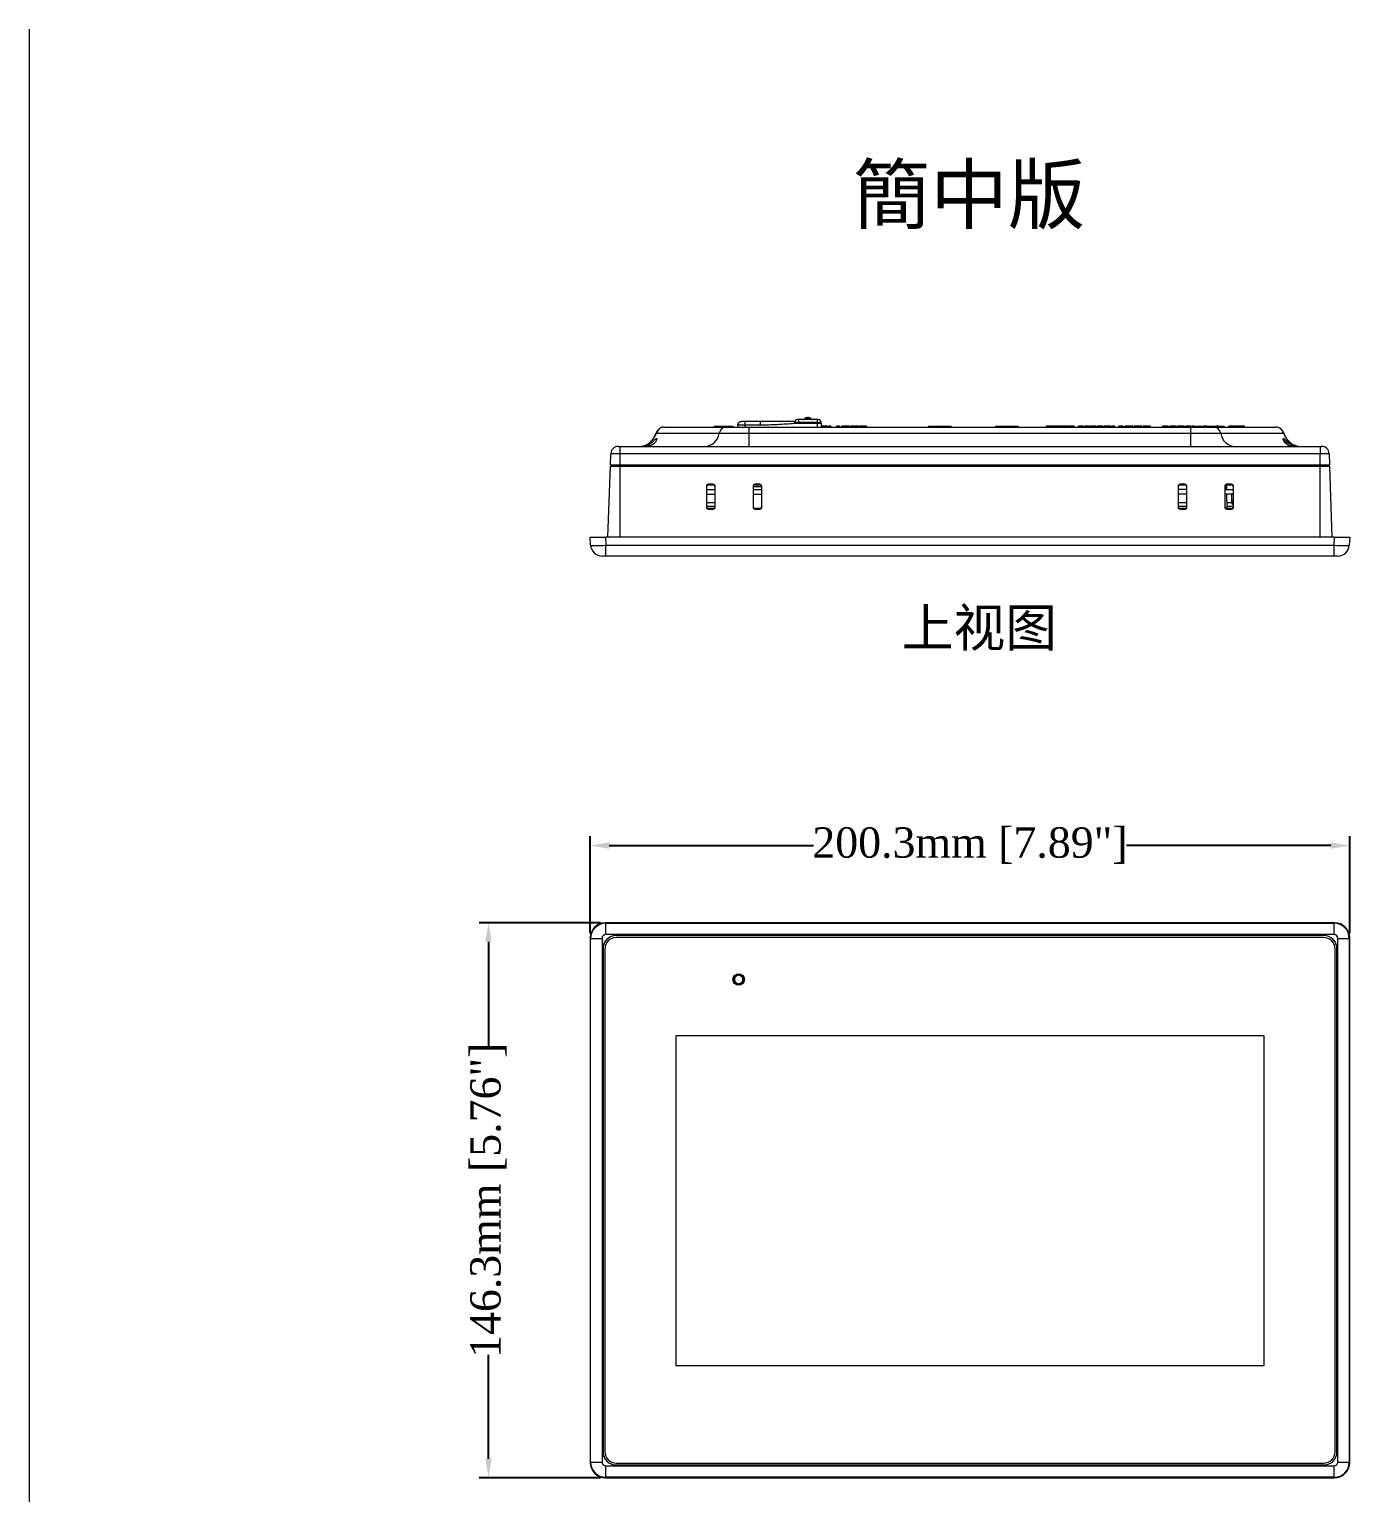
# Model space of a CAD drawing. Header units: millimetres. Extents: x 76 to 1788, y -159 to 878.
# Drawn here: x 954.7 to 1302.9, y 491.8 to 877.6 of the extents above; entities that cross this region are included whole.
import ezdxf

# ---------------------------------------------------------------- set-up
doc = ezdxf.new("R2010")
doc.units = ezdxf.units.MM
doc.header["$LTSCALE"] = 2
doc.layers.add('DIM', color=7, linetype='Continuous')
doc.styles.get("Standard").update_dxf_attribs({"font": 'TIMES.TTF'})
doc.dimstyles.new('ISO-25', dxfattribs={"dimscale": 2, "dimtxt": 4, "dimasz": 2.5, "dimexe": 1.25, "dimexo": 0.625, "dimtad": 0, "dimdsep": 46, "dimtxsty": 'Standard', "dimcen": 2.5, "dimadec": 0, "dimazin": 0, "dimtfac": 1, "dimtmove": 0, "dimatfit": 3, "dimfxl": 0, "dimarcsym": 0})

# ---------------------------------------------------------------- blocks, each defined once
blk = doc.blocks.new('*D119')
at = {"layer": 'Defpoints', "color": 0}
for p in [(1102.63, 662.43), (1102.63, 638.08), (1302.93, 638.08)]:
    blk.add_point(p, dxfattribs=at)
at = {"layer": 'DIM', "color": 0, "lineweight": -2}
for p, q in [((1102.63, 639.33), (1102.63, 664.93)), ((1302.93, 639.33), (1302.93, 664.93)), ((1107.63, 662.43), (1161.48, 662.43)), ((1297.93, 662.43), (1244.08, 662.43))]:
    blk.add_line(p, q, dxfattribs=at)
at = {"layer": 'DIM', "color": 0}
for points in [[(1107.63, 663.27), (1107.63, 661.6), (1102.63, 662.43)], [(1297.93, 661.6), (1297.93, 663.27), (1302.93, 662.43)]]:
    blk.add_solid(points, dxfattribs=at)
at = {"layer": 'DIM', "color": 0, "lineweight": 0, "insert": (1202.78, 662.43), "char_height": 8, "attachment_point": 5}
blk.add_mtext('200.3mm [7.89"]', dxfattribs=at)
blk = doc.blocks.new('*D118')
at = {"layer": 'Defpoints', "color": 0}
for p in [(1106.63, 642.08), (1075.8, 495.78), (1106.63, 495.78)]:
    blk.add_point(p, dxfattribs=at)
at = {"layer": 'DIM', "color": 0, "lineweight": -2}
for p, q in [((1105.38, 642.08), (1073.3, 642.08)), ((1075.8, 637.08), (1075.8, 609.67)), ((1075.8, 500.78), (1075.8, 528.19)), ((1105.38, 495.78), (1073.3, 495.78))]:
    blk.add_line(p, q, dxfattribs=at)
at = {"layer": 'DIM', "color": 0}
for points in [[(1076.64, 637.08), (1074.97, 637.08), (1075.8, 642.08)], [(1074.97, 500.78), (1076.64, 500.78), (1075.8, 495.78)]]:
    blk.add_solid(points, dxfattribs=at)
at = {"layer": 'DIM', "color": 0, "lineweight": 0, "insert": (1075.8, 568.93), "char_height": 8, "attachment_point": 5, "rotation": 90}
blk.add_mtext('146.3mm [5.76"]', dxfattribs=at)

msp = doc.modelspace()

# ---------------------------------------------------------------- linework, layer by layer
at = {"lineweight": 0}
for p, q in [((954.693, 877.633), (954.693, -159.158)), ((1106.626, 642.073), (1106.739, 641.96)), ((1298.925, 642.073), (1106.626, 642.073)), ((1298.927, 642.078), (1106.627, 642.078)), ((1106.739, 638.964), (1106.739, 641.96)), ((1106.739, 641.96), (1298.812, 641.96)), ((1298.812, 641.96), (1298.925, 642.073)), ((1298.812, 638.964), (1298.812, 641.96)), ((1102.627, 638.078), (1102.627, 499.778)), ((1102.745, 637.965), (1102.632, 638.078)), ((1102.632, 638.078), (1102.632, 499.78)), ((1102.745, 637.965), (1105.741, 637.965)), ((1102.745, 499.893), (1102.745, 637.965)), ((1105.741, 637.965), (1105.741, 499.893)), ((1298.812, 638.964), (1106.739, 638.964)), ((1109.47, 638.73), (1109.496, 638.704)), ((1296.082, 638.73), (1109.47, 638.73)), ((1296.056, 638.704), (1109.496, 638.704)), ((1296.051, 638.204), (1109.501, 638.204)), ((1296.056, 638.704), (1296.082, 638.73)), ((1299.811, 499.893), (1299.811, 637.965)), ((1299.811, 637.965), (1302.807, 637.965)), ((1302.92, 638.078), (1302.807, 637.965)), ((1302.807, 637.965), (1302.807, 499.893)), ((1302.92, 499.78), (1302.92, 638.078)), ((1302.927, 499.778), (1302.927, 638.078)), ((1105.975, 635.235), (1105.975, 502.623)), ((1106.001, 635.209), (1105.975, 635.235)), ((1106.001, 635.209), (1106.001, 502.649)), ((1106.501, 635.204), (1106.501, 502.654)), ((1299.051, 502.654), (1299.051, 635.204)), ((1299.577, 635.235), (1299.551, 635.209)), ((1299.551, 502.649), (1299.551, 635.209)), ((1299.577, 502.623), (1299.577, 635.235)), ((1125.236, 612.279), (1125.236, 525.359)), ((1280.316, 612.279), (1125.236, 612.279)), ((1280.316, 525.359), (1280.316, 612.279)), ((1125.236, 525.359), (1280.316, 525.359)), ((1105.975, 502.623), (1106.001, 502.649)), ((1299.551, 502.649), (1299.577, 502.623)), ((1102.632, 499.78), (1102.745, 499.893)), ((1102.745, 499.893), (1105.741, 499.893)), ((1106.739, 495.898), (1106.739, 498.894)), ((1106.739, 498.894), (1298.812, 498.894)), ((1109.496, 499.154), (1109.47, 499.128)), ((1109.47, 499.128), (1296.082, 499.128)), ((1109.496, 499.154), (1296.056, 499.154)), ((1109.501, 499.654), (1296.051, 499.654)), ((1296.082, 499.128), (1296.056, 499.154)), ((1298.812, 495.898), (1298.812, 498.894)), ((1299.811, 499.893), (1302.807, 499.893)), ((1302.807, 499.893), (1302.92, 499.78)), ((1106.739, 495.898), (1106.626, 495.785)), ((1106.626, 495.785), (1298.925, 495.785)), ((1106.627, 495.778), (1298.927, 495.778)), ((1298.812, 495.898), (1106.739, 495.898)), ((1298.925, 495.785), (1298.812, 495.898))]:
    msp.add_line(p, q, dxfattribs=at)
at = {"color": 7, "lineweight": 0}
for p, q in [((1122.127, 772.767), (1138.584, 772.767)), ((1135.276, 772.967), (1135.276, 772.767)), ((1135.276, 772.967), (1136.225, 772.967)), ((1136.225, 772.967), (1136.225, 772.767)), ((1136.225, 772.967), (1136.55, 772.967)), ((1136.55, 772.967), (1138.947, 772.967)), ((1136.55, 772.967), (1136.55, 772.767)), ((1138.947, 772.967), (1138.947, 772.767)), ((1138.947, 772.967), (1139.271, 772.967)), ((1139.271, 772.967), (1139.271, 772.767)), ((1139.271, 772.967), (1140.244, 772.967)), ((1140.244, 772.967), (1140.244, 772.767)), ((1141.526, 773.267), (1141.526, 772.767)), ((1147.443, 774.267), (1143.526, 774.267)), ((1144.57, 772.767), (1260.982, 772.767)), ((1156.526, 773.967), (1156.526, 773.667)), ((1162.526, 774.767), (1157.526, 774.767)), ((1162.526, 773.667), (1157.526, 773.667)), ((1163.526, 773.667), (1163.526, 773.967)), ((1163.526, 773.667), (1163.526, 772.767)), ((1164.256, 772.967), (1164.256, 772.767)), ((1165.196, 772.967), (1164.256, 772.967)), ((1165.196, 772.967), (1165.196, 772.767)), ((1165.503, 772.967), (1165.503, 772.767)), ((1166.067, 772.967), (1165.503, 772.967)), ((1166.067, 772.967), (1166.067, 772.767)), ((1167.58, 772.967), (1167.58, 772.767)), ((1167.745, 772.967), (1167.58, 772.967)), ((1167.745, 772.967), (1167.745, 772.767)), ((1168.375, 772.967), (1168.375, 772.767)), ((1168.939, 772.967), (1168.939, 772.767)), ((1169.383, 772.967), (1168.939, 772.967)), ((1169.383, 772.967), (1169.383, 772.767)), ((1169.849, 772.967), (1169.383, 772.967)), ((1169.849, 772.967), (1169.849, 772.767)), ((1169.952, 772.967), (1169.952, 772.767)), ((1170.047, 772.967), (1170.047, 772.767)), ((1170.52, 772.967), (1170.047, 772.967)), ((1170.52, 772.967), (1170.52, 772.767)), ((1170.965, 772.967), (1170.52, 772.967)), ((1170.965, 772.967), (1170.965, 772.767)), ((1171.324, 772.967), (1171.324, 772.767)), ((1172.335, 772.967), (1172.335, 772.767)), ((1173.349, 772.967), (1173.349, 772.767)), ((1173.606, 772.967), (1173.606, 772.767)), ((1173.657, 772.967), (1173.657, 772.767)), ((1174.486, 772.967), (1174.486, 772.767)), ((1175.478, 772.967), (1175.478, 772.767)), ((1191.796, 772.967), (1191.796, 772.767)), ((1191.796, 772.967), (1192.987, 772.967)), ((1192.987, 772.967), (1192.987, 772.767)), ((1192.987, 772.967), (1194.377, 772.967)), ((1194.377, 772.967), (1194.377, 772.767)), ((1194.377, 772.967), (1195.166, 772.967)), ((1195.166, 772.967), (1195.166, 772.767)), ((1195.166, 772.967), (1195.36, 772.967)), ((1195.36, 772.967), (1195.36, 772.767)), ((1195.36, 772.967), (1196.575, 772.967)), ((1196.575, 772.967), (1196.575, 772.767)), ((1196.575, 772.967), (1196.948, 772.967)), ((1196.948, 772.967), (1196.948, 772.767)), ((1196.948, 772.967), (1197.807, 772.967)), ((1197.807, 772.767), (1197.807, 772.967)), ((1209.496, 772.967), (1209.496, 772.767)), ((1209.496, 772.967), (1210.687, 772.967)), ((1210.687, 772.967), (1210.687, 772.767)), ((1210.687, 772.967), (1212.077, 772.967)), ((1212.077, 772.967), (1212.077, 772.767)), ((1212.077, 772.967), (1212.866, 772.967)), ((1212.866, 772.967), (1212.866, 772.767)), ((1212.866, 772.967), (1213.06, 772.967)), ((1213.06, 772.967), (1213.06, 772.767)), ((1213.06, 772.967), (1214.275, 772.967)), ((1214.275, 772.967), (1214.275, 772.767)), ((1214.275, 772.967), (1214.648, 772.967)), ((1214.648, 772.967), (1214.648, 772.767)), ((1214.648, 772.967), (1215.507, 772.967)), ((1215.507, 772.767), (1215.507, 772.967)), ((1222.832, 772.967), (1222.832, 772.767)), ((1223.396, 772.967), (1222.832, 772.967)), ((1223.396, 772.967), (1223.396, 772.767)), ((1223.421, 772.967), (1223.421, 772.767)), ((1223.714, 772.967), (1223.421, 772.967)), ((1223.714, 772.967), (1223.714, 772.767)), ((1224.047, 772.967), (1223.714, 772.967)), ((1224.047, 772.967), (1224.047, 772.767)), ((1224.152, 772.967), (1224.152, 772.767)), ((1224.312, 772.967), (1224.312, 772.767)), ((1224.598, 772.967), (1224.312, 772.967)), ((1224.598, 772.967), (1224.598, 772.767)), ((1224.984, 772.967), (1224.598, 772.967)), ((1224.984, 772.967), (1224.984, 772.767)), ((1225.402, 772.967), (1224.984, 772.967)), ((1225.402, 772.967), (1225.402, 772.767)), ((1225.511, 772.967), (1225.511, 772.767)), ((1225.614, 772.967), (1225.614, 772.767)), ((1225.95, 772.967), (1225.614, 772.967)), ((1225.95, 772.967), (1225.95, 772.767)), ((1226.242, 772.967), (1225.95, 772.967)), ((1226.242, 772.967), (1226.242, 772.767)), ((1226.37, 772.967), (1226.242, 772.967)), ((1226.37, 772.967), (1226.37, 772.767)), ((1226.627, 772.967), (1226.37, 772.967)), ((1226.627, 772.967), (1226.627, 772.767)), ((1226.832, 772.967), (1226.627, 772.967)), ((1226.832, 772.967), (1226.832, 772.767)), ((1227.874, 772.967), (1226.832, 772.967)), ((1227.874, 772.967), (1227.874, 772.767)), ((1228.114, 772.967), (1227.874, 772.967)), ((1228.114, 772.967), (1228.114, 772.767)), ((1228.729, 772.967), (1228.114, 772.967)), ((1228.729, 772.967), (1228.729, 772.767)), ((1228.883, 772.967), (1228.883, 772.767)), ((1228.909, 772.967), (1228.909, 772.767)), ((1229.574, 772.967), (1229.574, 772.767)), ((1230.268, 772.967), (1230.268, 772.767)), ((1230.293, 772.967), (1230.293, 772.767)), ((1231.293, 772.967), (1231.293, 772.767)), ((1231.31, 772.967), (1231.293, 772.967)), ((1231.396, 772.967), (1231.396, 772.767)), ((1232.447, 772.967), (1231.396, 772.967)), ((1232.447, 772.967), (1232.447, 772.767)), ((1232.678, 772.967), (1232.447, 772.967)), ((1232.678, 772.967), (1232.678, 772.767)), ((1232.703, 772.967), (1232.678, 772.967)), ((1232.703, 772.967), (1232.703, 772.767)), ((1232.96, 772.967), (1232.96, 772.767)), ((1233.037, 772.967), (1233.037, 772.767)), ((1233.656, 772.967), (1233.656, 772.767)), ((1234.268, 772.967), (1234.268, 772.767)), ((1234.344, 772.967), (1234.344, 772.767)), ((1234.575, 772.967), (1234.575, 772.767)), ((1234.832, 772.967), (1234.575, 772.967)), ((1234.832, 772.967), (1234.832, 772.767)), ((1235.037, 772.967), (1234.832, 772.967)), ((1235.037, 772.967), (1235.037, 772.767)), ((1236.088, 772.967), (1235.037, 772.967)), ((1236.088, 772.967), (1236.088, 772.767)), ((1236.268, 772.967), (1236.268, 772.767)), ((1236.319, 772.967), (1236.319, 772.767)), ((1237.127, 772.967), (1237.127, 772.767)), ((1237.883, 772.967), (1237.883, 772.767)), ((1237.96, 772.967), (1237.96, 772.767)), ((1238.14, 772.967), (1238.14, 772.767)), ((1238.293, 772.967), (1238.14, 772.967)), ((1238.293, 772.967), (1238.293, 772.767)), ((1239.046, 772.967), (1239.046, 772.767)), ((1239.986, 772.967), (1239.046, 772.967)), ((1239.986, 772.967), (1239.986, 772.767)), ((1240.293, 772.967), (1240.293, 772.767)), ((1240.857, 772.967), (1240.293, 772.967)), ((1240.857, 772.967), (1240.857, 772.767)), ((1241.96, 772.967), (1241.96, 772.767)), ((1242.062, 772.967), (1242.062, 772.767)), ((1242.535, 772.967), (1242.37, 772.967)), ((1242.37, 772.967), (1242.37, 772.767)), ((1242.535, 772.967), (1242.535, 772.767)), ((1243.165, 772.967), (1243.165, 772.767)), ((1243.344, 772.967), (1243.344, 772.767)), ((1243.37, 772.967), (1243.37, 772.767)), ((1243.729, 772.967), (1243.729, 772.767)), ((1244.173, 772.967), (1243.729, 772.967)), ((1244.173, 772.967), (1244.173, 772.767)), ((1244.639, 772.967), (1244.173, 772.967)), ((1244.639, 772.967), (1244.639, 772.767)), ((1244.742, 772.967), (1244.742, 772.767)), ((1244.837, 772.967), (1244.837, 772.767)), ((1245.31, 772.967), (1244.837, 772.967)), ((1245.31, 772.967), (1245.31, 772.767)), ((1245.755, 772.967), (1245.31, 772.967)), ((1245.755, 772.967), (1245.755, 772.767)), ((1246.114, 772.967), (1246.114, 772.767)), ((1247.125, 772.967), (1247.125, 772.767)), ((1248.139, 772.967), (1248.139, 772.767)), ((1248.396, 772.967), (1248.396, 772.767)), ((1248.447, 772.967), (1248.447, 772.767)), ((1249.276, 772.967), (1249.276, 772.767)), ((1250.268, 772.967), (1250.268, 772.767)), ((1253.542, 772.967), (1253.542, 772.767)), ((1253.593, 772.967), (1253.542, 772.967)), ((1255.132, 772.967), (1253.593, 772.967)), ((1253.593, 772.967), (1253.593, 772.767)), ((1255.132, 772.967), (1255.132, 772.767)), ((1255.517, 772.967), (1255.517, 772.767)), ((1255.568, 772.967), (1255.568, 772.767)), ((1256.376, 772.967), (1256.376, 772.767)), ((1257.132, 772.967), (1257.132, 772.767)), ((1257.209, 772.967), (1257.209, 772.767)), ((1257.542, 772.967), (1257.542, 772.767)), ((1257.824, 772.967), (1257.542, 772.967)), ((1257.824, 772.967), (1257.824, 772.767)), ((1258.408, 772.967), (1258.408, 772.767)), ((1259.234, 772.967), (1258.952, 772.967)), ((1258.952, 772.967), (1258.952, 772.767)), ((1259.234, 772.967), (1259.234, 772.767)), ((1261.055, 772.967), (1259.619, 772.967)), ((1259.619, 772.967), (1259.619, 772.767)), ((1261.055, 772.967), (1261.055, 772.767)), ((1261.055, 772.967), (1261.308, 772.967)), ((1261.308, 772.967), (1261.308, 772.767)), ((1261.708, 772.967), (1261.708, 772.767)), ((1261.708, 772.967), (1264.208, 772.967)), ((1264.208, 772.967), (1264.208, 772.767)), ((1264.208, 772.967), (1264.408, 772.967)), ((1264.408, 772.967), (1264.408, 772.767)), ((1264.899, 772.967), (1264.408, 772.967)), ((1264.899, 772.967), (1264.899, 772.767)), ((1265.017, 772.967), (1265.017, 772.767)), ((1265.135, 772.967), (1265.135, 772.767)), ((1265.208, 772.967), (1265.135, 772.967)), ((1265.208, 772.967), (1265.408, 772.967)), ((1265.208, 772.967), (1265.208, 772.767)), ((1265.408, 772.967), (1265.408, 772.767)), ((1265.408, 772.967), (1267.908, 772.967)), ((1266.968, 772.767), (1283.424, 772.767)), ((1267.908, 772.967), (1267.908, 772.767)), ((1268.308, 772.967), (1268.308, 772.767)), ((1268.308, 772.967), (1269.808, 772.967)), ((1269.808, 772.967), (1269.808, 772.767)), ((1270.987, 772.967), (1270.987, 772.767)), ((1271.02, 772.967), (1271.02, 772.767)), ((1271.458, 772.967), (1271.458, 772.767)), ((1273.308, 772.967), (1271.458, 772.967)), ((1275.158, 772.967), (1273.308, 772.967)), ((1275.158, 772.767), (1275.158, 772.967)), ((1107.977, 762.767), (1108.08, 765.737)), ((1110.079, 767.667), (1110.426, 767.667)), ((1110.426, 767.667), (1295.126, 767.667)), ((1295.126, 767.667), (1295.472, 767.667)), ((1297.471, 765.737), (1297.575, 762.767)), ((1107.313, 743.767), (1107.966, 762.467)), ((1107.966, 762.467), (1110.426, 762.467)), ((1107.977, 762.767), (1110.426, 762.767)), ((1108.277, 762.767), (1108.266, 762.467)), ((1110.426, 762.767), (1295.126, 762.767)), ((1110.426, 762.467), (1295.126, 762.467)), ((1295.126, 762.767), (1297.575, 762.767)), ((1295.126, 762.467), (1297.585, 762.467)), ((1297.275, 762.767), (1297.285, 762.467)), ((1297.585, 762.467), (1298.238, 743.767)), ((1133.273, 757.171), (1133.266, 751.657)), ((1133.37, 751.761), (1133.366, 757.077)), ((1133.367, 756.307), (1135.485, 756.307)), ((1135.079, 757.67), (1133.773, 757.67)), ((1133.866, 757.577), (1134.986, 757.577)), ((1135.485, 757.077), (1135.482, 751.761)), ((1135.586, 751.657), (1135.579, 757.171)), ((1145.573, 757.171), (1145.566, 751.657)), ((1145.67, 751.761), (1145.666, 757.077)), ((1147.785, 757.027), (1145.666, 757.027)), ((1145.667, 756.307), (1147.785, 756.307)), ((1147.379, 757.67), (1146.073, 757.67)), ((1146.166, 757.577), (1147.286, 757.577)), ((1147.785, 757.077), (1147.782, 751.761)), ((1147.886, 751.657), (1147.879, 757.171)), ((1257.673, 757.171), (1257.666, 751.657)), ((1257.77, 751.761), (1257.766, 757.077)), ((1259.885, 756.307), (1257.767, 756.307)), ((1259.479, 757.67), (1258.173, 757.67)), ((1258.266, 757.577), (1259.386, 757.577)), ((1259.885, 757.077), (1259.882, 751.761)), ((1259.986, 751.657), (1259.979, 757.171)), ((1269.973, 757.171), (1269.966, 751.657)), ((1270.07, 751.761), (1270.066, 757.077)), ((1270.067, 756.907), (1270.418, 756.907)), ((1270.067, 756.307), (1272.185, 756.307)), ((1270.068, 757.114), (1270.414, 757.114)), ((1270.406, 757.551), (1270.414, 757.114)), ((1270.414, 757.114), (1270.418, 756.907)), ((1270.426, 756.416), (1270.428, 756.307)), ((1271.779, 757.67), (1270.473, 757.67)), ((1270.566, 757.577), (1271.686, 757.577)), ((1272.185, 757.077), (1272.182, 751.761)), ((1272.286, 751.657), (1272.279, 757.171)), ((1133.368, 755.107), (1135.484, 755.107)), ((1133.369, 752.867), (1135.483, 752.867)), ((1145.668, 755.107), (1147.784, 755.107)), ((1259.884, 755.107), (1257.768, 755.107)), ((1257.769, 752.867), (1259.883, 752.867)), ((1272.184, 755.107), (1270.068, 755.107)), ((1270.449, 755.107), (1270.516, 751.265)), ((1270.488, 752.867), (1271.804, 752.867)), ((1271.716, 755.107), (1271.716, 753.307)), ((1271.716, 753.307), (1271.916, 752.307)), ((1271.716, 753.307), (1272.183, 753.307)), ((1133.37, 751.907), (1135.482, 751.907)), ((1133.765, 751.157), (1135.087, 751.157)), ((1133.794, 751.267), (1134.269, 751.267)), ((1134.982, 751.262), (1133.87, 751.262)), ((1134.269, 751.262), (1134.269, 751.267)), ((1146.065, 751.157), (1147.387, 751.157)), ((1147.282, 751.262), (1146.17, 751.262)), ((1257.77, 751.907), (1259.882, 751.907)), ((1258.165, 751.157), (1259.487, 751.157)), ((1259.382, 751.262), (1258.27, 751.262)), ((1270.465, 751.157), (1271.787, 751.157)), ((1270.505, 751.907), (1272.182, 751.907)), ((1271.682, 751.262), (1270.57, 751.262)), ((1272.182, 752.307), (1271.916, 752.307)), ((1102.745, 741.61), (1102.632, 743.767)), ((1102.632, 743.767), (1106.626, 743.767)), ((1298.925, 743.767), (1106.626, 743.767)), ((1298.925, 743.767), (1302.92, 743.767)), ((1302.92, 743.767), (1302.807, 741.61)), ((1106.739, 738.767), (1105.741, 738.767)), ((1298.812, 738.767), (1106.739, 738.767)), ((1299.811, 738.767), (1298.812, 738.767))]:
    msp.add_line(p, q, dxfattribs=at)
at = {"color": 8, "lineweight": 0}
for p, q in [((1143.526, 773.267), (1141.526, 773.267)), ((1143.526, 772.767), (1143.526, 773.267)), ((1147.443, 773.267), (1143.526, 773.267)), ((1144.57, 771.067), (1144.57, 772.767)), ((1157.526, 773.967), (1156.526, 773.967)), ((1157.526, 774.767), (1157.526, 773.967)), ((1157.526, 773.967), (1157.526, 773.667)), ((1162.526, 773.967), (1157.526, 773.967)), ((1162.526, 773.967), (1162.526, 774.533)), ((1162.526, 773.667), (1162.526, 773.967)), ((1162.526, 773.967), (1163.526, 773.967)), ((1162.526, 772.767), (1162.526, 773.667)), ((1260.982, 771.067), (1260.982, 772.767)), ((1118.822, 769.137), (1118.815, 769.151)), ((1136.63, 771.067), (1120.174, 771.067)), ((1144.57, 767.667), (1144.57, 771.067)), ((1260.982, 771.067), (1144.57, 771.067)), ((1260.982, 767.667), (1260.982, 771.067)), ((1285.378, 771.067), (1268.921, 771.067)), ((1286.736, 769.151), (1286.729, 769.137)), ((1110.426, 765.737), (1108.08, 765.737)), ((1110.426, 767.667), (1110.426, 765.737)), ((1110.426, 765.737), (1110.426, 762.767)), ((1295.126, 765.737), (1110.426, 765.737)), ((1295.126, 767.667), (1295.126, 765.737)), ((1295.126, 762.767), (1295.126, 765.737)), ((1297.471, 765.737), (1295.126, 765.737)), ((1110.426, 762.767), (1110.426, 762.467)), ((1110.426, 762.467), (1110.426, 743.767)), ((1295.126, 762.767), (1295.126, 762.467)), ((1295.126, 743.767), (1295.126, 762.467)), ((1133.366, 757.077), (1133.273, 757.171)), ((1133.773, 757.67), (1133.866, 757.577)), ((1134.986, 757.577), (1135.079, 757.67)), ((1135.579, 757.171), (1135.485, 757.077)), ((1145.666, 757.077), (1145.573, 757.171)), ((1146.073, 757.67), (1146.166, 757.577)), ((1147.286, 757.577), (1147.379, 757.67)), ((1147.879, 757.171), (1147.785, 757.077)), ((1257.766, 757.077), (1257.673, 757.171)), ((1258.173, 757.67), (1258.266, 757.577)), ((1259.386, 757.577), (1259.479, 757.67)), ((1259.979, 757.171), (1259.885, 757.077)), ((1270.066, 757.077), (1269.973, 757.171)), ((1270.426, 756.416), (1270.067, 756.416)), ((1270.473, 757.67), (1270.566, 757.577)), ((1271.686, 757.577), (1271.779, 757.67)), ((1272.279, 757.171), (1272.185, 757.077)), ((1133.266, 751.657), (1133.37, 751.761)), ((1133.87, 751.262), (1133.765, 751.157)), ((1135.087, 751.157), (1134.982, 751.262)), ((1135.482, 751.761), (1135.586, 751.657)), ((1145.566, 751.657), (1145.67, 751.761)), ((1146.17, 751.262), (1146.065, 751.157)), ((1147.387, 751.157), (1147.282, 751.262)), ((1147.782, 751.761), (1147.886, 751.657)), ((1257.666, 751.657), (1257.77, 751.761)), ((1258.27, 751.262), (1258.165, 751.157)), ((1259.487, 751.157), (1259.382, 751.262)), ((1259.882, 751.761), (1259.986, 751.657)), ((1269.966, 751.657), (1270.07, 751.761)), ((1270.57, 751.262), (1270.465, 751.157)), ((1271.787, 751.157), (1271.682, 751.262)), ((1272.182, 751.761), (1272.286, 751.657)), ((1106.626, 743.767), (1106.739, 741.61)), ((1106.739, 741.61), (1298.812, 741.61)), ((1106.739, 738.767), (1106.739, 741.61)), ((1298.812, 741.61), (1298.925, 743.767)), ((1298.812, 738.767), (1298.812, 741.61))]:
    msp.add_line(p, q, dxfattribs=at)
at = {"color": 7, "lineweight": 0, "flags": 128}
msp.add_lwpolyline([(1270.418, 756.907), (1270.418, 756.898), (1270.418, 756.87), (1270.419, 756.825), (1270.42, 756.764), (1270.421, 756.69), (1270.423, 756.605), (1270.424, 756.512), (1270.426, 756.416)], dxfattribs=at)
at = {"lineweight": 0}
for radius in [1.5, 1.4]:
    msp.add_circle((1141.776, 627.129), radius, dxfattribs=at)
at = {"color": 8, "lineweight": 0}
for centre, radius, start, end in [((1122.137, 770.784), 1.983, 90.28538, 171.78655), ((1138.594, 770.784), 1.983, 90.28516, 171.78678), ((1266.958, 770.784), 1.983, 8.21322, 89.71484), ((1283.415, 770.784), 1.983, 8.21345, 89.71462), ((1132.704, 771.634), 3.967, 270.28533, 351.78664), ((1272.847, 771.634), 3.967, 188.21336, 269.71467)]:
    msp.add_arc(centre, radius, start, end, dxfattribs=at)
at = {"color": 7, "lineweight": 0}
for centre, radius, start, end in [((1142.526, 773.267), 1, 134.3837, 156.6499), ((1157.326, 773.967), 0.8, 90, 180), ((1158.867, 775.067), 0.3, 270, 321.9444), ((1159.892, 774.267), 1, 90, 141.97672), ((1159.845, 774.467), 0.6, 90, 149.99751), ((1160.16, 774.267), 1, 38.01159, 90), ((1160.206, 774.467), 0.6, 29.98535, 90), ((1161.184, 775.067), 0.3, 218.09055, 270), ((1162.726, 773.967), 0.8, 0, 90.00005), ((1110.079, 765.667), 2, 90, 178), ((1295.472, 765.667), 2, 2, 90), ((1105.741, 741.767), 3, 183, 270), ((1299.811, 741.767), 3, 270, 357)]:
    msp.add_arc(centre, radius, start, end, dxfattribs=at)
at = {"lineweight": 0}
for centre, radius, start, end in [((1106.627, 638.078), 4, 90, 180), ((1298.927, 638.078), 4, 0, 90), ((1109.501, 635.204), 3, 90, 180), ((1296.051, 635.204), 3, 0, 90), ((1109.501, 502.654), 3, 180, 270), ((1296.051, 502.654), 3, 270, 0), ((1106.627, 499.778), 4, 180, 270), ((1298.927, 499.778), 4, 270, 0)]:
    msp.add_arc(centre, radius, start, end, dxfattribs=at)
at = {"color": 7, "lineweight": 0}
for centre, major_axis, ratio, start_param, end_param in [((1115.669, 771.667), (4.05, 0.651), 0.974569, 4.5488826, 4.9668596), ((1289.883, 771.667), (4.05, -0.651), 0.974569, 4.5527245, 4.8758954), ((1133.773, 757.17), (0.5, 0), 0.9987828, 1.5707963, 3.1403747), ((1133.867, 757.076), (-0.293, 0.406), 0.9980752, 5.6594542, 7.2290325), ((1134.985, 757.076), (0.293, 0.406), 0.9980752, 5.3373381, 6.9069164), ((1135.079, 757.17), (0.5, 0), 0.9987828, 0.001218, 1.5707963), ((1146.073, 757.17), (0.5, 0), 0.9987828, 1.5707963, 3.1403747), ((1146.167, 757.076), (-0.293, 0.406), 0.9980752, 5.6594542, 7.2290325), ((1147.285, 757.076), (0.293, 0.406), 0.9980752, 5.3373381, 6.9069164), ((1147.379, 757.17), (0.5, 0), 0.9987828, 0.001218, 1.5707963), ((1258.173, 757.17), (0.5, 0), 0.9987828, 1.5707963, 3.1403747), ((1258.267, 757.076), (-0.293, 0.406), 0.9980752, 5.6594542, 7.2290325), ((1259.385, 757.076), (0.293, 0.406), 0.9980752, 5.3373381, 6.9069164), ((1259.479, 757.17), (0.5, 0), 0.9987828, 0.001218, 1.5707963), ((1270.473, 757.17), (0.5, 0), 0.9987828, 1.5707963, 3.1403747), ((1270.567, 757.076), (-0.293, 0.406), 0.9980752, 5.6594542, 7.2290325), ((1271.685, 757.076), (0.293, 0.406), 0.9980752, 5.3373381, 6.9069164), ((1271.779, 757.17), (0.5, 0), 0.9987828, 0.001218, 1.5707963), ((1133.766, 751.658), (0.264, 0.426), 0.9972776, 2.1246139, 3.6941922), ((1133.87, 751.762), (0.462, 0.191), 0.9991394, 2.7498071, 4.3193854), ((1134.982, 751.762), (0.462, -0.191), 0.9991394, 5.1053926, 6.6749709), ((1135.085, 751.658), (-0.264, 0.426), 0.9972776, 2.5889931, 4.1585714), ((1146.066, 751.658), (0.264, 0.426), 0.9972776, 2.1246139, 3.6941922), ((1146.17, 751.762), (0.462, 0.191), 0.9991394, 2.7498071, 4.3193854), ((1147.282, 751.762), (0.462, -0.191), 0.9991394, 5.1053926, 6.6749709), ((1147.385, 751.658), (-0.264, 0.426), 0.9972776, 2.5889931, 4.1585714), ((1258.166, 751.658), (0.264, 0.426), 0.9972776, 2.1246139, 3.6941922), ((1258.27, 751.762), (0.462, 0.191), 0.9991394, 2.7498071, 4.3193854), ((1259.382, 751.762), (0.462, -0.191), 0.9991394, 5.1053926, 6.6749709), ((1259.485, 751.658), (-0.264, 0.426), 0.9972776, 2.5889931, 4.1585714), ((1270.466, 751.658), (0.264, 0.426), 0.9972776, 2.1246139, 3.6941922), ((1270.57, 751.762), (0.462, 0.191), 0.9991394, 2.7498071, 4.3193854), ((1271.682, 751.762), (0.462, -0.191), 0.9991394, 5.1053926, 6.6749709), ((1271.785, 751.658), (-0.264, 0.426), 0.9972776, 2.5889931, 4.1585714)]:
    msp.add_ellipse(centre, major_axis=major_axis, ratio=ratio, start_param=start_param, end_param=end_param, dxfattribs=at)
at = {"color": 8, "lineweight": 0}
for centre, major_axis, ratio, start_param, end_param in [((1115.669, 771.667), (4.05, 0.651), 0.974569, 4.9668596, 5.4348374), ((1289.883, 771.667), (4.05, -0.651), 0.974569, 3.9899406, 4.5527245), ((1106.742, 741.767), (3.997, 0.157), 0.0391916, 3.1421069, 4.7101642), ((1298.809, 741.767), (3.997, -0.157), 0.0391916, 4.7146138, 6.282671)]:
    msp.add_ellipse(centre, major_axis=major_axis, ratio=ratio, start_param=start_param, end_param=end_param, dxfattribs=at)
at = {"lineweight": 0}
for centre, major_axis, ratio, start_param, end_param in [((1106.637, 638.067), (-2.836, 2.836), 0.9972647, 5.4991567, 7.0672139), ((1106.742, 637.963), (2.828, 2.828), 0.9986342, 0.7867677, 2.354825), ((1298.809, 637.963), (2.828, -2.828), 0.9986342, 0.7867677, 2.354825), ((1298.914, 638.067), (2.836, 2.836), 0.9972647, 5.4991567, 7.0672139), ((1106.742, 637.963), (-0.709, 0.709), 0.9972647, 5.4991567, 7.0672139), ((1109.479, 635.225), (2.482, -2.482), 0.9972647, 2.357564, 3.9256213), ((1109.506, 635.199), (2.482, -2.482), 0.9972647, 2.357564, 3.9256213), ((1296.046, 635.199), (-2.482, -2.482), 0.9972647, 2.357564, 3.9256213), ((1296.072, 635.225), (-2.482, -2.482), 0.9972647, 2.357564, 3.9256213), ((1298.809, 637.963), (0.709, 0.709), 0.9972647, 5.4991567, 7.0672139), ((1109.479, 502.633), (2.482, 2.482), 0.9972647, 2.357564, 3.9256213), ((1109.506, 502.659), (2.482, 2.482), 0.9972647, 2.357564, 3.9256213), ((1296.046, 502.659), (-2.482, 2.482), 0.9972647, 2.357564, 3.9256213), ((1296.072, 502.633), (-2.482, 2.482), 0.9972647, 2.357564, 3.9256213), ((1106.637, 499.791), (-2.836, -2.836), 0.9972647, 5.4991567, 7.0672139), ((1106.742, 499.895), (2.828, -2.828), 0.9986342, 3.9283603, 5.4964176), ((1106.742, 499.895), (-0.709, -0.709), 0.9972647, 5.4991567, 7.0672139), ((1298.809, 499.895), (0.709, -0.709), 0.9972647, 5.4991567, 7.0672139), ((1298.809, 499.895), (2.828, 2.828), 0.9986342, 3.9283603, 5.4964176), ((1298.914, 499.791), (2.836, -2.836), 0.9972647, 5.4991567, 7.0672139)]:
    msp.add_ellipse(centre, major_axis=major_axis, ratio=ratio, start_param=start_param, end_param=end_param, dxfattribs=at)
at = {"color": 7, "lineweight": 0}
for points, knots in [([(1122.124, 772.749), (1122.024, 772.752), (1121.756, 772.759), (1121.35, 772.633), (1120.947, 772.421), (1120.629, 772.156), (1120.387, 771.876), (1120.195, 771.585), (1120.004, 771.227), (1119.819, 770.824), (1119.589, 770.341), (1119.325, 769.863), (1119.066, 769.458), (1118.874, 769.232), (1118.809, 769.156)], [0, 0, 0, 0, 0.0501854, 0.1333515, 0.2105673, 0.2829, 0.35128, 0.424456, 0.5133399, 0.6470182, 0.7592728, 0.8558207, 0.95122, 1, 1, 1, 1]), ([(1138.584, 772.767), (1138.648, 772.767), (1138.781, 772.767), (1139.184, 772.767), (1139.778, 772.767), (1140.545, 772.767), (1141.447, 772.767), (1142.398, 772.767), (1143.45, 772.767), (1144.196, 772.767), (1144.57, 772.767)], [0, 0, 0, 0, 0.1122386, 0.2317625, 0.351285, 0.4999987, 0.6192522, 0.7385061, 0.8692522, 1, 1, 1, 1]), ([(1141.526, 773.267), (1141.529, 773.333), (1141.537, 773.464), (1141.597, 773.652), (1141.688, 773.828), (1141.775, 773.926), (1141.819, 773.975)], [0, 0, 0, 0, 0.2499996, 0.4999998, 0.7500001, 1, 1, 1, 1]), ([(1141.819, 773.975), (1141.868, 774.018), (1141.965, 774.106), (1142.141, 774.196), (1142.329, 774.256), (1142.46, 774.264), (1142.526, 774.267)], [0, 0, 0, 0, 0.2499992, 0.4999999, 0.7500011, 1, 1, 1, 1]), ([(1143.526, 774.267), (1143.395, 774.267), (1143.133, 774.267), (1142.802, 774.267), (1142.571, 774.267), (1142.541, 774.267), (1142.526, 774.267)], [0, 0, 0, 0, 0.24984452, 0.49999909, 0.75015548, 1, 1, 1, 1]), ([(1156.584, 774.267), (1155.823, 774.267), (1154.301, 774.267), (1152.017, 774.267), (1149.731, 774.267), (1148.206, 774.267), (1147.443, 774.267)], [0, 0, 0, 0, 0.2499988, 0.5000053, 0.7499917, 1, 1, 1, 1]), ([(1156.526, 773.667), (1155.77, 773.616), (1154.258, 773.515), (1151.988, 773.388), (1149.717, 773.29), (1148.201, 773.275), (1147.443, 773.267)], [0, 0, 0, 0, 0.2499987, 0.5000057, 0.7499917, 1, 1, 1, 1]), ([(1157.526, 773.667), (1157.395, 773.667), (1157.133, 773.667), (1156.802, 773.667), (1156.571, 773.667), (1156.541, 773.667), (1156.526, 773.667)], [0, 0, 0, 0, 0.2500003, 0.5000007, 0.75, 1, 1, 1, 1]), ([(1157.526, 774.767), (1157.499, 774.767), (1157.447, 774.767), (1157.381, 774.767), (1157.335, 774.767), (1157.329, 774.767), (1157.326, 774.767)], [0, 0, 0, 0, 0.252963, 0.4998747, 0.745346, 1, 1, 1, 1]), ([(1160.206, 775.067), (1160.203, 775.067), (1160.198, 775.067), (1160.163, 775.067), (1160.127, 775.067), (1160.085, 775.067), (1160.038, 775.067), (1159.99, 775.067), (1159.945, 775.067), (1159.896, 775.067), (1159.854, 775.067), (1159.848, 775.067), (1159.845, 775.067)], [0, 0, 0, 0, 0.1263144, 0.2493289, 0.3121643, 0.3732369, 0.4998716, 0.5629316, 0.6240829, 0.7504248, 0.8720019, 1, 1, 1, 1]), ([(1160.16, 775.267), (1160.158, 775.267), (1160.153, 775.267), (1160.127, 775.267), (1160.101, 775.267), (1160.07, 775.267), (1160.035, 775.267), (1160, 775.267), (1159.966, 775.267), (1159.929, 775.267), (1159.898, 775.267), (1159.894, 775.267), (1159.892, 775.267)], [0, 0, 0, 0, 0.1263149, 0.2493296, 0.3121616, 0.3732403, 0.4998718, 0.5629318, 0.6240854, 0.7504245, 0.8720002, 1, 1, 1, 1]), ([(1162.726, 774.767), (1162.723, 774.767), (1162.717, 774.767), (1162.67, 774.767), (1162.605, 774.767), (1162.553, 774.767), (1162.526, 774.767)], [0, 0, 0, 0, 0.252957, 0.4998773, 0.7453453, 1, 1, 1, 1]), ([(1163.526, 773.667), (1163.511, 773.667), (1163.481, 773.667), (1163.249, 773.667), (1162.919, 773.667), (1162.657, 773.667), (1162.526, 773.667)], [0, 0, 0, 0, 0.24999983, 0.5000007, 0.74999941, 1, 1, 1, 1]), ([(1164.256, 772.967), (1164.158, 772.967), (1163.962, 772.967), (1163.692, 772.967), (1163.532, 772.967), (1163.513, 772.967), (1163.503, 772.967)], [0, 0, 0, 0, 0.281672, 0.560212, 0.7799895, 1, 1, 1, 1]), ([(1168.375, 772.967), (1168.236, 772.967), (1167.988, 772.967), (1167.819, 772.967), (1167.745, 772.967)], [0, 0, 0, 0, 0.5606511, 1, 1, 1, 1]), ([(1169.952, 772.967), (1169.933, 772.967), (1169.899, 772.967), (1169.864, 772.967), (1169.849, 772.967)], [0, 0, 0, 0, 0.5599914, 1, 1, 1, 1]), ([(1170.047, 772.967), (1170.029, 772.967), (1169.997, 772.967), (1169.966, 772.967), (1169.952, 772.967)], [0, 0, 0, 0, 0.5600019, 1, 1, 1, 1]), ([(1172.335, 772.967), (1172.183, 772.967), (1171.88, 772.967), (1171.531, 772.967), (1171.351, 772.967), (1171.333, 772.967), (1171.324, 772.967)], [0, 0, 0, 0, 0.2798974, 0.5590079, 0.7793186, 1, 1, 1, 1]), ([(1173.349, 772.967), (1173.338, 772.967), (1173.315, 772.967), (1173.052, 772.967), (1172.699, 772.967), (1172.456, 772.967), (1172.335, 772.967)], [0, 0, 0, 0, 0.2803511, 0.559206, 0.7793518, 1, 1, 1, 1]), ([(1174.486, 772.967), (1174.384, 772.967), (1174.179, 772.967), (1173.922, 772.967), (1173.743, 772.967), (1173.686, 772.967), (1173.657, 772.967)], [0, 0, 0, 0, 0.2802138, 0.5596609, 0.779689, 1, 1, 1, 1]), ([(1175.478, 772.967), (1175.465, 772.967), (1175.44, 772.967), (1175.185, 772.967), (1174.838, 772.967), (1174.603, 772.967), (1174.486, 772.967)], [0, 0, 0, 0, 0.2802289, 0.5590794, 0.7793634, 1, 1, 1, 1]), ([(1224.152, 772.967), (1224.133, 772.967), (1224.098, 772.967), (1224.063, 772.967), (1224.047, 772.967)], [0, 0, 0, 0, 0.5600031, 1, 1, 1, 1]), ([(1224.312, 772.967), (1224.278, 772.967), (1224.218, 772.967), (1224.172, 772.967), (1224.152, 772.967)], [0, 0, 0, 0, 0.5599986, 1, 1, 1, 1]), ([(1225.511, 772.967), (1225.491, 772.967), (1225.455, 772.967), (1225.418, 772.967), (1225.402, 772.967)], [0, 0, 0, 0, 0.5600034, 1, 1, 1, 1]), ([(1225.614, 772.967), (1225.595, 772.967), (1225.561, 772.967), (1225.526, 772.967), (1225.511, 772.967)], [0, 0, 0, 0, 0.5599979, 1, 1, 1, 1]), ([(1229.574, 772.967), (1229.483, 772.967), (1229.302, 772.967), (1229.077, 772.967), (1228.931, 772.967), (1228.916, 772.967), (1228.909, 772.967)], [0, 0, 0, 0, 0.28073984, 0.56013884, 0.78008318, 1, 1, 1, 1]), ([(1230.268, 772.967), (1230.25, 772.967), (1230.216, 772.967), (1229.966, 772.967), (1229.723, 772.967), (1229.574, 772.967)], [0, 0, 0, 0, 0.2809921, 0.5606892, 1, 1, 1, 1]), ([(1233.656, 772.967), (1233.572, 772.967), (1233.404, 772.967), (1233.197, 772.967), (1233.059, 772.967), (1233.044, 772.967), (1233.037, 772.967)], [0, 0, 0, 0, 0.2806112, 0.5601589, 0.7801563, 1, 1, 1, 1]), ([(1234.268, 772.967), (1234.255, 772.967), (1234.23, 772.967), (1234.05, 772.967), (1233.852, 772.967), (1233.721, 772.967), (1233.656, 772.967)], [0, 0, 0, 0, 0.27862714, 0.55815612, 0.77884388, 1, 1, 1, 1]), ([(1237.127, 772.967), (1237.022, 772.967), (1236.814, 772.967), (1236.54, 772.967), (1236.358, 772.967), (1236.332, 772.967), (1236.319, 772.967)], [0, 0, 0, 0, 0.2810233, 0.5607978, 0.7803446, 1, 1, 1, 1]), ([(1237.883, 772.967), (1237.875, 772.967), (1237.859, 772.967), (1237.741, 772.967), (1237.502, 772.967), (1237.281, 772.967), (1237.127, 772.967)], [0, 0, 0, 0, 0.1866899, 0.3735214, 0.5605087, 1, 1, 1, 1]), ([(1239.046, 772.967), (1238.948, 772.967), (1238.752, 772.967), (1238.482, 772.967), (1238.322, 772.967), (1238.303, 772.967), (1238.293, 772.967)], [0, 0, 0, 0, 0.2816707, 0.5602093, 0.7799878, 1, 1, 1, 1]), ([(1242.285, 772.967), (1242.265, 772.967), (1242.185, 772.967), (1242.092, 772.967), (1242.072, 772.967), (1242.062, 772.967)], [0, 0, 0, 0, 0.1446017, 0.5727015, 1, 1, 1, 1]), ([(1243.165, 772.967), (1243.026, 772.967), (1242.778, 772.967), (1242.609, 772.967), (1242.535, 772.967)], [0, 0, 0, 0, 0.5606545, 1, 1, 1, 1]), ([(1244.742, 772.967), (1244.723, 772.967), (1244.689, 772.967), (1244.654, 772.967), (1244.639, 772.967)], [0, 0, 0, 0, 0.5599949, 1, 1, 1, 1]), ([(1244.837, 772.967), (1244.819, 772.967), (1244.787, 772.967), (1244.756, 772.967), (1244.742, 772.967)], [0, 0, 0, 0, 0.5600019, 1, 1, 1, 1]), ([(1247.125, 772.967), (1246.973, 772.967), (1246.67, 772.967), (1246.321, 772.967), (1246.141, 772.967), (1246.123, 772.967), (1246.114, 772.967)], [0, 0, 0, 0, 0.27989841, 0.55900867, 0.77931877, 1, 1, 1, 1]), ([(1248.139, 772.967), (1248.128, 772.967), (1248.105, 772.967), (1247.842, 772.967), (1247.489, 772.967), (1247.246, 772.967), (1247.125, 772.967)], [0, 0, 0, 0, 0.2803516, 0.5592062, 0.7793512, 1, 1, 1, 1]), ([(1249.276, 772.967), (1249.174, 772.967), (1248.969, 772.967), (1248.712, 772.967), (1248.533, 772.967), (1248.476, 772.967), (1248.447, 772.967)], [0, 0, 0, 0, 0.2802124, 0.55965975, 0.77968811, 1, 1, 1, 1]), ([(1250.268, 772.967), (1250.255, 772.967), (1250.23, 772.967), (1249.975, 772.967), (1249.628, 772.967), (1249.393, 772.967), (1249.276, 772.967)], [0, 0, 0, 0, 0.2802306, 0.5590795, 0.7793629, 1, 1, 1, 1]), ([(1256.376, 772.967), (1256.271, 772.967), (1256.063, 772.967), (1255.789, 772.967), (1255.607, 772.967), (1255.581, 772.967), (1255.568, 772.967)], [0, 0, 0, 0, 0.2810253, 0.5608002, 0.7803421, 1, 1, 1, 1]), ([(1257.132, 772.967), (1257.124, 772.967), (1257.108, 772.967), (1256.99, 772.967), (1256.751, 772.967), (1256.53, 772.967), (1256.376, 772.967)], [0, 0, 0, 0, 0.1866902, 0.3735218, 0.5605083, 1, 1, 1, 1]), ([(1258.408, 772.967), (1258.313, 772.967), (1258.125, 772.967), (1257.824, 772.967), (1257.824, 772.967), (1257.824, 772.967)], [0, 0, 0, 0, 0.2824705, 0.5590252, 1, 1, 1, 1]), ([(1258.952, 772.967), (1258.952, 772.967), (1258.952, 772.967), (1258.841, 772.967), (1258.621, 772.967), (1258.479, 772.967), (1258.408, 772.967)], [0, 0, 0, 0, 0.2818722, 0.5587457, 0.7787996, 1, 1, 1, 1]), ([(1260.982, 772.767), (1261.302, 772.767), (1261.964, 772.767), (1262.941, 772.767), (1263.96, 772.767), (1264.879, 772.767), (1265.658, 772.767), (1266.264, 772.767), (1266.732, 772.767), (1266.889, 772.767), (1266.968, 772.767)], [0, 0, 0, 0, 0.1122388, 0.2317625, 0.351285, 0.4999984, 0.6192519, 0.7385061, 0.8692522, 1, 1, 1, 1]), ([(1261.773, 772.967), (1261.759, 772.967), (1261.73, 772.967), (1261.555, 772.967), (1261.408, 772.967), (1261.394, 772.967)], [0, 0, 0, 0, 0.4750139, 0.9476929, 1, 1, 1, 1]), ([(1265.017, 772.967), (1264.997, 772.967), (1264.961, 772.967), (1264.918, 772.967), (1264.899, 772.967)], [0, 0, 0, 0, 0.5599657, 1, 1, 1, 1]), ([(1265.135, 772.967), (1265.111, 772.967), (1265.068, 772.967), (1265.032, 772.967), (1265.017, 772.967)], [0, 0, 0, 0, 0.5599985, 1, 1, 1, 1]), ([(1268.308, 772.967), (1268.279, 772.967), (1268.16, 772.967), (1267.993, 772.967), (1267.847, 772.967), (1267.832, 772.967), (1267.824, 772.967)], [0, 0, 0, 0, 0.1115557, 0.4566738, 0.7283515, 1, 1, 1, 1]), ([(1271.458, 772.967), (1271.399, 772.967), (1271.26, 772.967), (1271.103, 772.967), (1271.048, 772.967), (1271.02, 772.967)], [0, 0, 0, 0, 0.2674375, 0.6330068, 1, 1, 1, 1]), ([(1286.739, 769.153), (1286.635, 769.284), (1286.414, 769.562), (1286.131, 770.026), (1285.875, 770.519), (1285.641, 771.025), (1285.437, 771.454), (1285.185, 771.854), (1284.905, 772.177), (1284.543, 772.466), (1284.089, 772.675), (1283.698, 772.776), (1283.474, 772.758), (1283.426, 772.753)], [0, 0, 0, 0, 0.08130189, 0.17314326, 0.28028418, 0.40346291, 0.55594778, 0.64642541, 0.72158538, 0.80204457, 0.88780218, 0.97576607, 1, 1, 1, 1]), ([(1118.815, 769.152), (1118.74, 769.066), (1118.491, 768.782), (1118.002, 768.369), (1117.536, 768.136), (1117.308, 768.023)], [0, 0, 0, 0, 0.1794448, 0.5983223, 1, 1, 1, 1]), ([(1118.547, 767.905), (1118.464, 767.866), (1118.179, 767.73), (1117.729, 767.674), (1117.395, 767.668), (1117.34, 767.667)], [0, 0, 0, 0, 0.2558731, 0.8768235, 1, 1, 1, 1]), ([(1120.052, 769.298), (1120.052, 769.299), (1120.053, 769.307), (1120.034, 769.233), (1119.964, 769.075), (1119.801, 768.799), (1119.531, 768.478), (1119.137, 768.169), (1118.8, 767.967), (1118.573, 767.896), (1118.531, 767.882)], [0, 0, 0, 0, 0.0192537, 0.1075395, 0.2304281, 0.3935521, 0.5992302, 0.7927983, 0.9608079, 1, 1, 1, 1]), ([(1287.385, 767.768), (1287.236, 767.809), (1286.904, 767.899), (1286.477, 768.126), (1286.085, 768.42), (1285.776, 768.759), (1285.595, 769.058), (1285.516, 769.235), (1285.498, 769.312), (1285.5, 769.299), (1285.5, 769.297)], [0, 0, 0, 0, 0.1176346, 0.2636987, 0.4286057, 0.6114163, 0.794836, 0.9067113, 0.9870071, 1, 1, 1, 1]), ([(1288.61, 767.893), (1288.417, 767.96), (1287.971, 768.116), (1287.364, 768.517), (1286.952, 768.897), (1286.763, 769.12), (1286.736, 769.152)], [0, 0, 0, 0, 0.26793155, 0.61669731, 0.94587016, 1, 1, 1, 1]), ([(1288.212, 767.667), (1288.113, 767.669), (1287.815, 767.673), (1287.557, 767.744), (1287.384, 767.791)], [0, 0, 0, 0, 0.3307584, 1, 1, 1, 1])]:
    msp.add_open_spline(points, degree=3, knots=knots, dxfattribs=at)
at = {"color": 8, "lineweight": 0}
for points, knots in [([(1143.526, 773.267), (1143.526, 773.398), (1143.526, 773.661), (1143.526, 773.991), (1143.526, 774.222), (1143.526, 774.252), (1143.526, 774.267)], [0, 0, 0, 0, 0.2500002, 0.5000002, 0.7499997, 1, 1, 1, 1]), ([(1147.443, 774.267), (1147.443, 774.252), (1147.443, 774.222), (1147.443, 773.991), (1147.443, 773.661), (1147.443, 773.398), (1147.443, 773.267)], [0, 0, 0, 0, 0.2500003, 0.4999998, 0.7499998, 1, 1, 1, 1]), ([(1159.104, 774.883), (1159.119, 774.883), (1159.15, 774.883), (1159.285, 774.883), (1159.4, 774.883), (1159.413, 774.883)], [0, 0, 0, 0, 0.4691021, 0.93820256, 1, 1, 1, 1]), ([(1160.631, 774.883), (1160.647, 774.883), (1160.764, 774.883), (1160.902, 774.883), (1160.933, 774.883), (1160.948, 774.883)], [0, 0, 0, 0, 0.0730758, 0.5365375, 1, 1, 1, 1]), ([(1162.526, 774.533), (1162.526, 774.568), (1162.526, 774.638), (1162.526, 774.711), (1162.526, 774.759), (1162.526, 774.764), (1162.526, 774.767)], [0, 0, 0, 0, 0.2499992, 0.4999998, 0.7499992, 1, 1, 1, 1]), ([(1115.927, 767.667), (1116.027, 767.67), (1116.458, 767.68), (1117.296, 767.852), (1118.339, 768.322), (1119.218, 768.973), (1119.777, 769.54), (1120.079, 769.811), (1120.197, 769.784), (1120.185, 769.456), (1119.889, 768.829), (1119.308, 768.201), (1118.727, 767.975), (1118.547, 767.905)], [0, 0, 0, 0, 0.0252214, 0.1078353, 0.2110579, 0.3386664, 0.4594114, 0.5303272, 0.5998569, 0.6668056, 0.8091594, 0.9410003, 1, 1, 1, 1]), ([(1120.174, 771.067), (1120.154, 771.064), (1120.081, 771.053), (1119.938, 770.901), (1119.708, 770.498), (1119.395, 769.923), (1119.075, 769.45), (1118.887, 769.215), (1118.839, 769.157), (1118.822, 769.137)], [0, 0, 0, 0, 0.087676, 0.3278346, 0.5568691, 0.7822804, 0.9456335, 0.9818543, 1, 1, 1, 1]), ([(1144.57, 771.067), (1144.483, 771.067), (1143.944, 771.067), (1142.956, 771.067), (1141.651, 771.067), (1140.429, 771.067), (1139.232, 771.067), (1138.215, 771.067), (1137.426, 771.067), (1136.893, 771.067), (1136.716, 771.067), (1136.63, 771.067)], [0, 0, 0, 0, 0.02308128, 0.14230241, 0.26152324, 0.38078646, 0.50004922, 0.64878009, 0.7682927, 0.88780558, 1, 1, 1, 1]), ([(1268.921, 771.067), (1268.907, 771.067), (1268.817, 771.067), (1268.544, 771.067), (1267.965, 771.067), (1267.183, 771.067), (1266.15, 771.067), (1264.932, 771.067), (1263.58, 771.067), (1262.284, 771.067), (1261.407, 771.067), (1260.982, 771.067)], [0, 0, 0, 0, 0.0230811, 0.1423022, 0.2615231, 0.3807865, 0.5000496, 0.6487798, 0.7682923, 0.8878055, 1, 1, 1, 1]), ([(1287.384, 767.791), (1287.271, 767.812), (1286.787, 767.9), (1286.136, 768.335), (1285.567, 768.969), (1285.351, 769.541), (1285.365, 769.811), (1285.511, 769.783), (1285.856, 769.457), (1286.495, 768.822), (1287.486, 768.168), (1288.522, 767.782), (1289.225, 767.673), (1289.568, 767.668), (1289.625, 767.667)], [0, 0, 0, 0, 0.0303802, 0.1296752, 0.2524288, 0.3685791, 0.4367966, 0.5036809, 0.5680824, 0.7050196, 0.8318442, 0.9171039, 0.9862786, 1, 1, 1, 1]), ([(1286.729, 769.137), (1286.713, 769.157), (1286.526, 769.38), (1286.355, 769.627), (1286.079, 770.066), (1285.843, 770.498), (1285.614, 770.9), (1285.47, 771.053), (1285.397, 771.064), (1285.378, 771.067)], [0, 0, 0, 0, 0.0181542, 0.2091276, 0.2173529, 0.4428699, 0.6720118, 0.9122829, 1, 1, 1, 1]), ([(1286.742, 768.005), (1286.691, 768.045), (1286.46, 768.228), (1286.18, 768.602), (1285.85, 769.025), (1285.635, 769.315), (1285.547, 769.362), (1285.511, 769.347), (1285.515, 769.306), (1285.516, 769.29)], [0, 0, 0, 0, 0.06686902, 0.30628131, 0.55106914, 0.75902643, 0.9019048, 0.96412606, 1, 1, 1, 1])]:
    msp.add_open_spline(points, degree=3, knots=knots, dxfattribs=at)
at = {"lineweight": 0}
for points, knots in [([(1142.876, 627.129), (1142.859, 627.273), (1142.826, 627.561), (1142.572, 627.927), (1142.208, 628.172), (1141.776, 628.258), (1141.343, 628.172), (1140.98, 627.927), (1140.725, 627.561), (1140.692, 627.273), (1140.676, 627.129)], [0, 0, 0, 0, 0.1249997, 0.2499992, 0.3749993, 0.5000001, 0.6249998, 0.7500008, 0.8750003, 1, 1, 1, 1]), ([(1140.676, 627.129), (1140.692, 626.985), (1140.725, 626.697), (1140.98, 626.331), (1141.343, 626.086), (1141.776, 626), (1142.208, 626.086), (1142.572, 626.331), (1142.826, 626.697), (1142.859, 626.985), (1142.876, 627.129)], [0, 0, 0, 0, 0.12500059, 0.24999984, 0.37500061, 0.49999992, 0.6250003, 0.75000016, 0.87499941, 1, 1, 1, 1])]:
    msp.add_open_spline(points, degree=3, knots=knots, dxfattribs=at)

# ---------------------------------------------------------------- texts
at = {"lineweight": 0, "attachment_point": 5}
for s, insert, char_height in [('\\fTimes New Roman|b0|i0|c0|p34;簡中版}', (1202.544, 833.222), 15), ('{\\fTimes New Roman|b0|i0|c0|p34;上视图}', (1205.243, 719.324), 10)]:
    msp.add_mtext(s, dxfattribs=dict(at, insert=insert, char_height=char_height))

# ---------------------------------------------------------------- dimensions: what is measured, and where the dimension line sits
at = {"layer": 'DIM', "lineweight": 0}
dim = msp.add_linear_dim(base=(1102.627, 662.432), p1=(1302.927, 638.078), p2=(1102.627, 638.078), dimstyle='ISO-25', override={"dimpost": 'mm'}, dxfattribs=at)
dim.commit()
dim.dimension.update_dxf_attribs({"geometry": '*D119', "text_midpoint": (1202.777, 662.432)})
dim = msp.add_linear_dim(base=(1075.805, 495.778), p1=(1106.627, 642.078), p2=(1106.627, 495.778), angle=90, dimstyle='ISO-25', override={"dimpost": 'mm'}, dxfattribs=at)
dim.commit()
dim.dimension.update_dxf_attribs({"geometry": '*D118', "text_midpoint": (1075.805, 568.928)})

doc.saveas('drawing.dxf')
